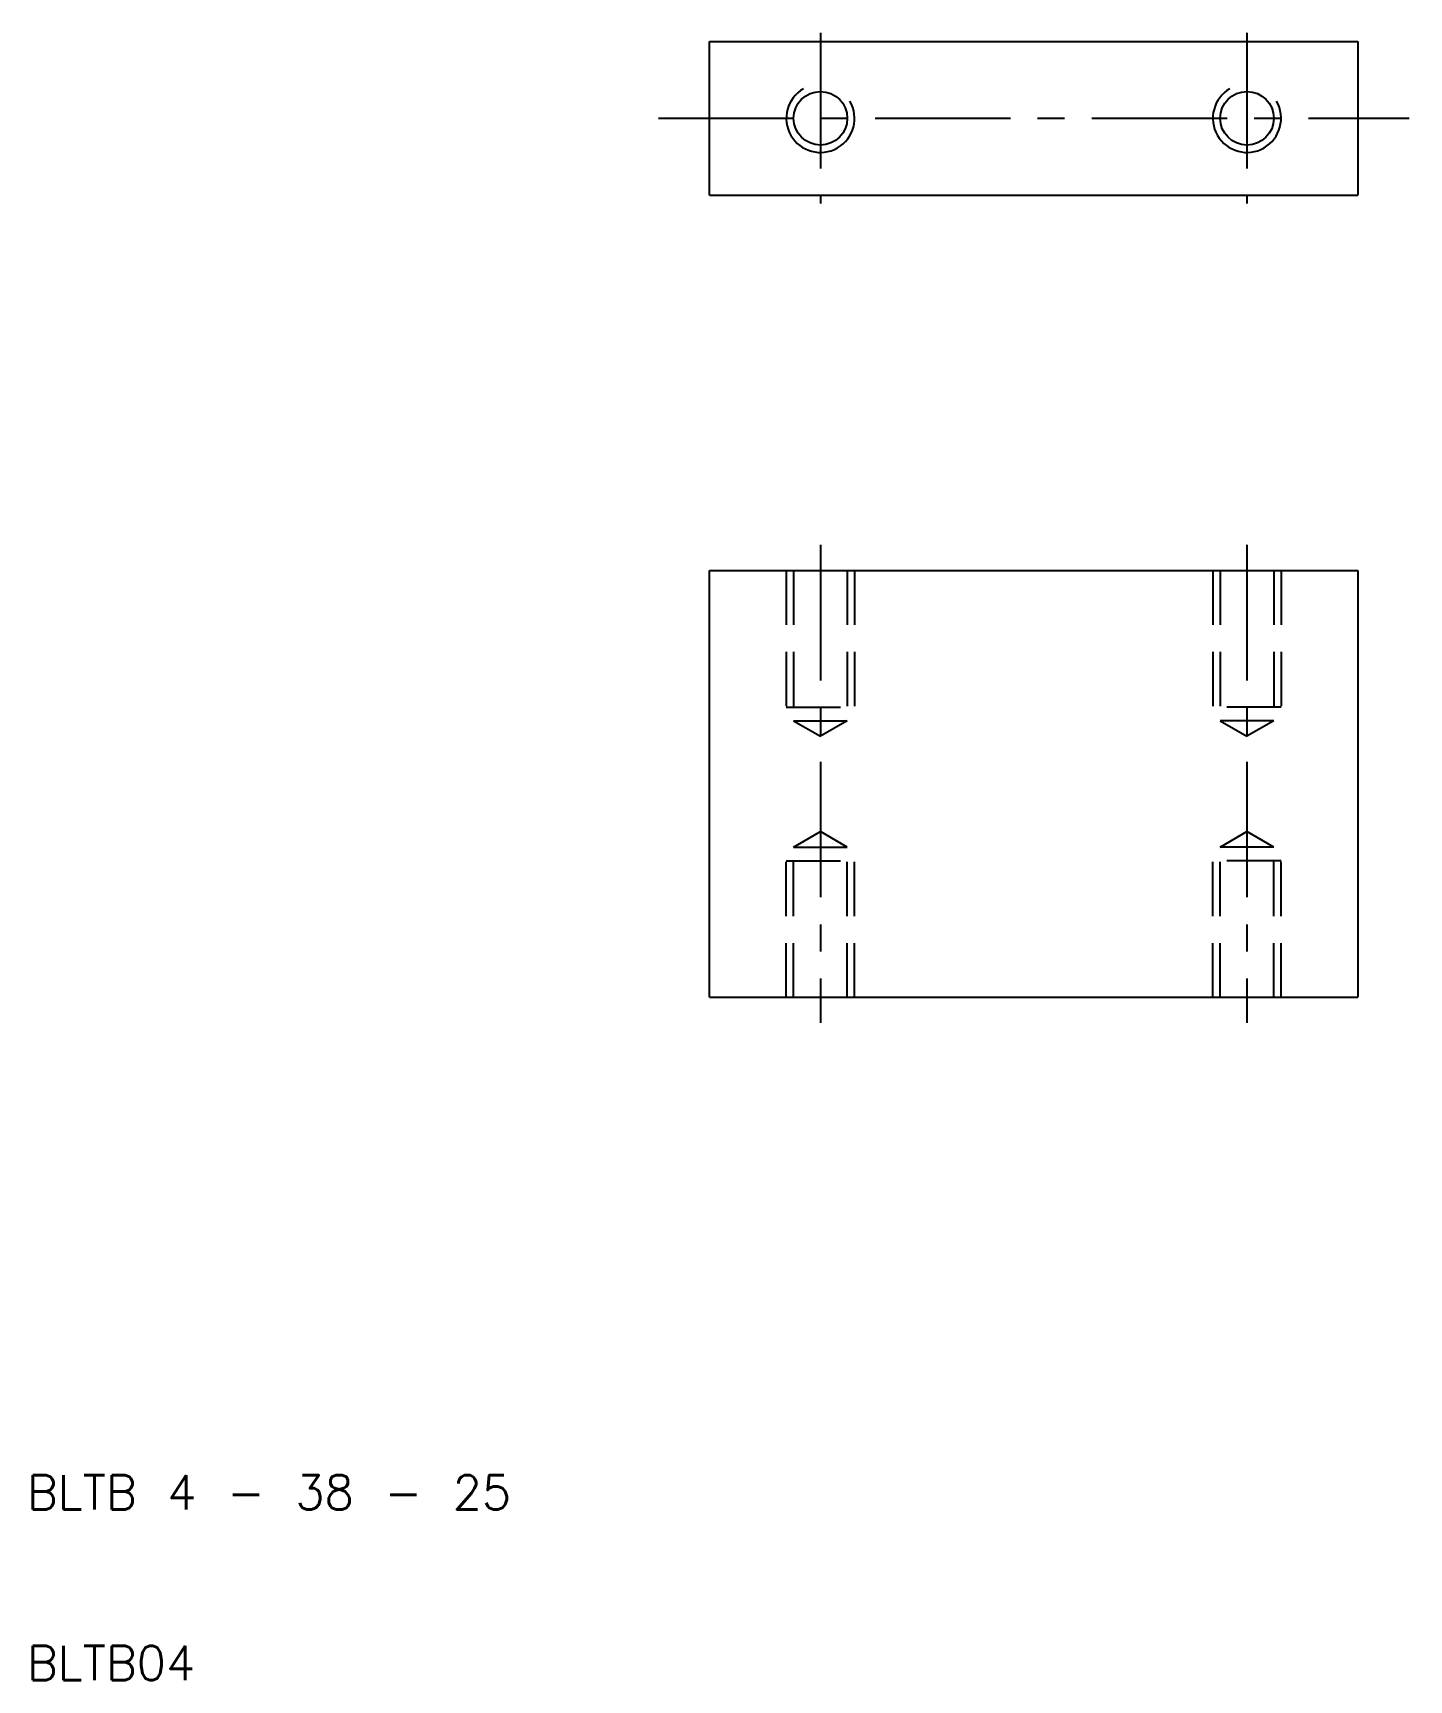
# Model space of a CAD drawing. Extents: x 10.3 to 91, y 10 to 106.5.
import ezdxf

# ---------------------------------------------------------------- set-up
doc = ezdxf.new("R2010")
doc.units = 0
doc.header["$LTSCALE"] = 0.25
doc.linetypes.add('CENTER', pattern=[50.8, 31.75, -6.35, 6.35, -6.35])
doc.linetypes.add('DASHED', pattern=[19.05, 12.7, -6.35])
doc.layers.get('0').update_dxf_attribs({"linetype": 'CONTINUOUS'})
doc.layers.add('CENTER', color=1, linetype='CENTER')
doc.styles.get("Standard").update_dxf_attribs({"font": 'txt.shx', "bigfont": 'extfont.shx'})

msp = doc.modelspace()

# ---------------------------------------------------------------- linework, layer by layer
for p, q in [((50, 106), (88, 106)), ((50, 97), (50, 106)), ((88, 106), (88, 97)), ((50, 97), (88, 97)), ((50, 75), (88, 75)), ((50, 50), (50, 75)), ((88, 75), (88, 50)), ((50, 50), (88, 50))]:
    msp.add_line(p, q)
at = {"color": 3, "linetype": 'DASHED'}
for p, q in [((54.5, 75), (54.5, 67)), ((54.929, 75), (54.929, 66.2)), ((58.071, 75), (58.071, 66.2)), ((58.5, 75), (58.5, 67)), ((79.5, 75), (79.5, 67)), ((79.93, 75), (79.93, 66.2)), ((83.07, 75), (83.07, 66.2)), ((83.5, 75), (83.5, 67)), ((54.5, 67), (58.5, 67)), ((83.5, 67), (79.5, 67)), ((54.929, 66.2), (56.5, 65.293)), ((54.929, 66.2), (58.071, 66.2)), ((58.071, 66.2), (56.5, 65.293)), ((83.07, 66.2), (79.93, 66.2)), ((79.93, 66.2), (81.5, 65.293)), ((83.07, 66.2), (81.5, 65.293)), ((54.929, 58.8), (56.5, 59.707)), ((58.071, 58.8), (56.5, 59.707)), ((79.93, 58.8), (81.5, 59.707)), ((83.07, 58.8), (81.5, 59.707)), ((54.5, 50), (54.5, 58)), ((54.5, 58), (58.5, 58)), ((54.929, 50), (54.929, 58.8)), ((54.929, 58.8), (58.071, 58.8)), ((58.071, 50), (58.071, 58.8)), ((58.5, 50), (58.5, 58)), ((79.5, 50), (79.5, 58)), ((83.5, 58), (79.5, 58)), ((79.93, 50), (79.93, 58.8)), ((83.07, 58.8), (79.93, 58.8)), ((83.07, 50), (83.07, 58.8)), ((83.5, 50), (83.5, 58))]:
    msp.add_line(p, q, dxfattribs=at)
for centre in [(56.5, 101.5), (81.5, 101.5)]:
    msp.add_circle(centre, 1.571)
at = {"color": 3}
for centre in [(56.5, 101.5), (81.5, 101.5)]:
    msp.add_arc(centre, 2, 120, 30, dxfattribs=at)
at = {"layer": 'CENTER', "color": 1, "linetype": 'CENTER'}
for p, q in [((56.5, 106.5), (56.5, 96.5)), ((81.5, 106.5), (81.5, 96.5)), ((47, 101.5), (91, 101.5)), ((56.5, 76.5), (56.5, 48.5)), ((81.5, 76.5), (81.5, 48.5))]:
    msp.add_line(p, q, dxfattribs=at)

# ---------------------------------------------------------------- texts
for s, p in [('BLTB 4 - 38 - 25', (10, 20)), ('BLTB04', (10, 10))]:
    msp.add_text(s, height=2).set_placement(p)

doc.saveas('drawing.dxf')
